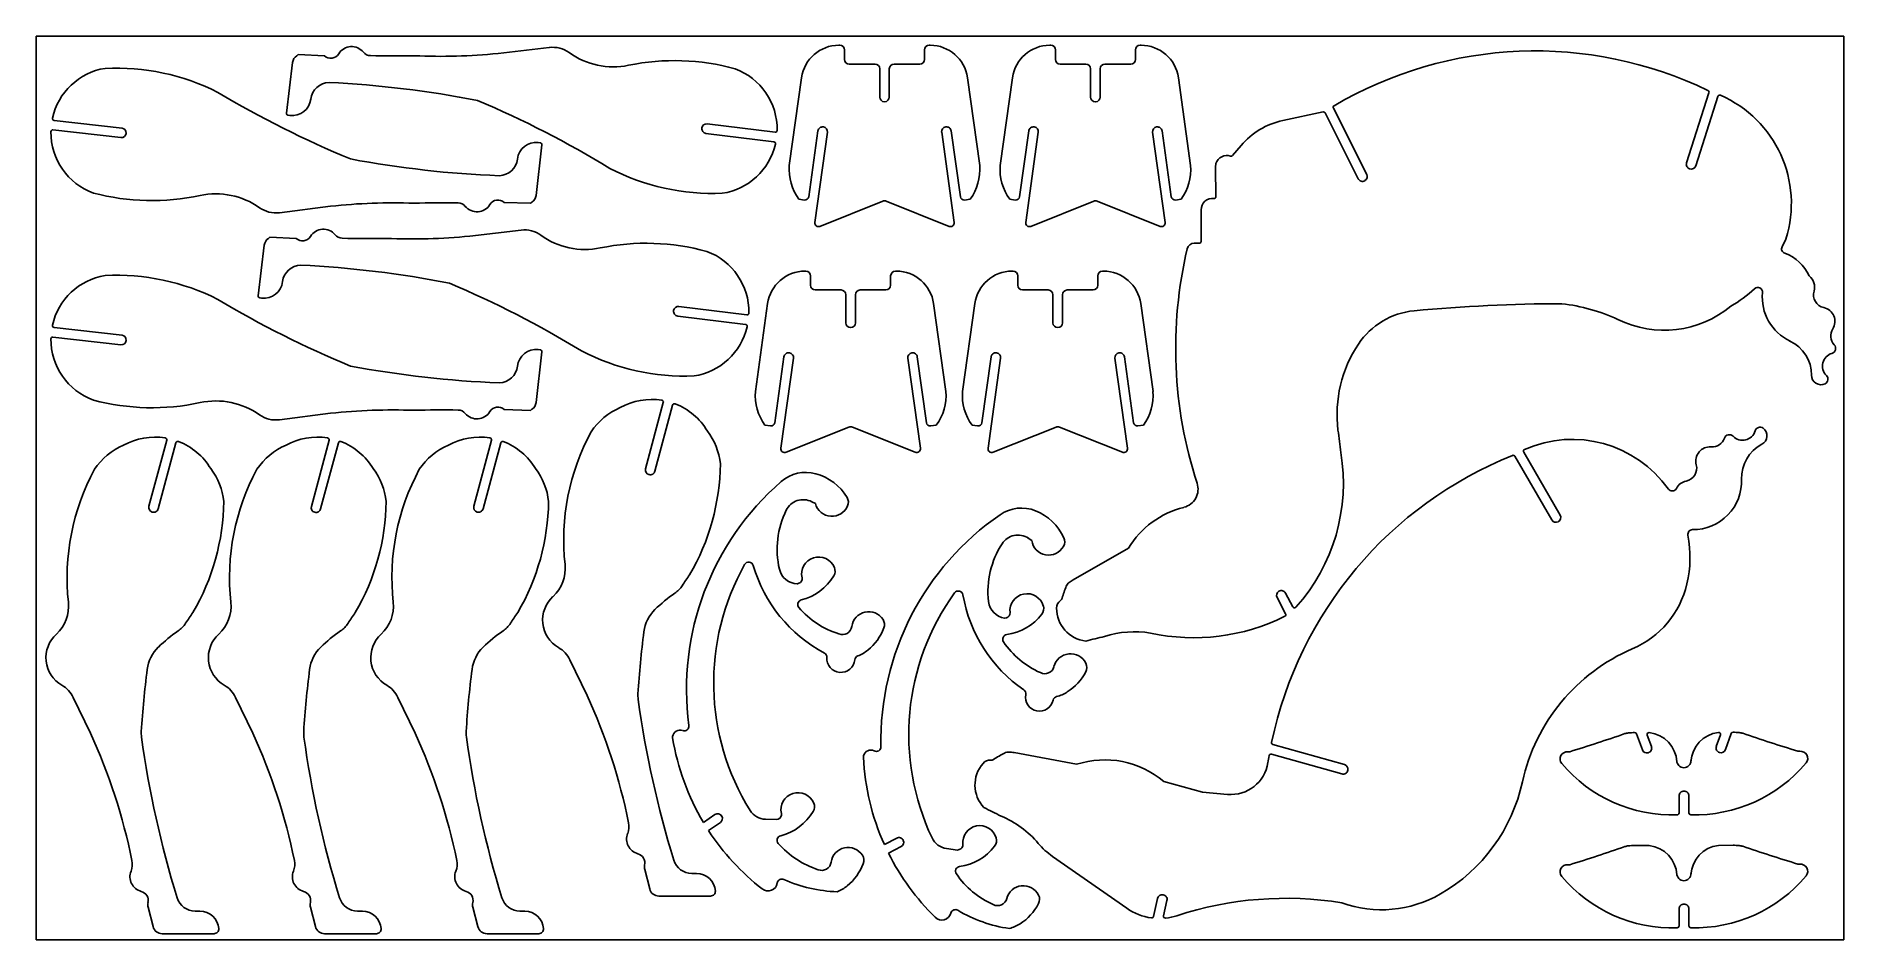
# Model space of a CAD drawing. Header units: metres. Extents: x 1443.6 to 1539.6, y 1391 to 1439.
import ezdxf

# ---------------------------------------------------------------- set-up
doc = ezdxf.new("R2010")
doc.units = ezdxf.units.M

msp = doc.modelspace()

# ---------------------------------------------------------------- linework, layer by layer
at = {"layer": '1', "color": 8, "linetype": 'CONTINUOUS'}
for p, q in [((1529.269, 1395.976), (1528.495, 1395.982)), ((1532.945, 1395.986), (1533.719, 1395.996))]:
    msp.add_line(p, q, dxfattribs=at)
at = {"layer": 'L1', "color": 3, "linetype": 'CONTINUOUS'}
for p, q in [((1443.605, 1438.969), (1539.605, 1438.969)), ((1443.605, 1390.969), (1443.605, 1438.969)), ((1539.605, 1438.969), (1539.605, 1390.969)), ((1539.605, 1390.969), (1443.605, 1390.969))]:
    msp.add_line(p, q, dxfattribs=at)
at = {"layer": 'L11', "color": 7, "linetype": 'CONTINUOUS'}
for p, q in [((1484.989, 1414.14), (1484.796, 1414.238)), ((1496.477, 1412.183), (1496.296, 1412.303)), ((1484.026, 1409.879), (1484.029, 1409.879)), ((1484.029, 1409.879), (1484.115, 1409.908)), ((1495.037, 1408.058), (1495.041, 1408.057)), ((1495.041, 1408.057), (1495.129, 1408.077)), ((1479.656, 1397.621), (1479.044, 1397.206)), ((1479.314, 1396.773), (1479.942, 1397.198)), ((1482.344, 1397.371), (1482.934, 1397.357)), ((1482.934, 1397.357), (1483.019, 1397.386)), ((1489.308, 1396.373), (1488.653, 1396.031)), ((1488.873, 1395.57), (1489.544, 1395.921)), ((1491.95, 1395.822), (1492.535, 1395.741)), ((1492.535, 1395.741), (1492.623, 1395.76))]:
    msp.add_line(p, q, dxfattribs=at)
for centre, radius, start, end in [((1492.728, 1404.293), 14.585, 130.94758, 187.6386), ((1484.48, 1413.799), 2, 74.76373, 130.94758), ((1484.272, 1413.033), 2.794, 30.96632, 74.76373), ((1484.34, 1413.348), 1, 62.90573, 153.71943), ((1485.865, 1414.37), 0.905, 194.70807, 337.32882), ((1486.239, 1414.213), 0.5, 337.32882, 30.96632), ((1487.668, 1411.705), 4.711, 153.71943, 192.86836), ((1503.052, 1401.523), 14.585, 124.44758, 181.1386), ((1495.933, 1411.902), 2, 68.26373, 124.44758), ((1495.639, 1411.164), 2.794, 24.46632, 68.26373), ((1495.743, 1411.47), 1, 56.40573, 147.21943), ((1497.373, 1412.312), 0.905, 188.20807, 330.82882), ((1497.727, 1412.114), 0.5, 330.82882, 24.46632), ((1485.161, 1410.401), 0.905, 22.81853, 192.84941), ((1498.863, 1409.46), 4.711, 147.21943, 186.36836), ((1492.42, 1404.618), 12.835, 150.66681, 211.85914), ((1481.448, 1410.784), 0.25, 17.41308, 150.66681), ((1489.122, 1413.034), 7.747, 196.31064, 241.84462), ((1484.05, 1410.878), 1, 192.86836, 268.61211), ((1483.564, 1411.734), 2.794, 283.97821, 329.18103), ((1485.534, 1410.558), 0.5, 329.18103, 22.81853), ((1484.034, 1410.144), 0.25, 288.78096, 12.84941), ((1502.782, 1401.881), 12.835, 144.16681, 205.35914), ((1492.579, 1409.249), 0.25, 10.91309, 144.16681), ((1500.458, 1410.616), 7.747, 189.81064, 235.34462), ((1496.224, 1408.449), 0.905, 16.31853, 186.34941), ((1484.3, 1408.78), 0.25, 103.97821, 220.96896), ((1487.668, 1411.705), 4.711, 220.96896, 252.33488), ((1487.818, 1407.493), 0.905, 32.81853, 172.38769), ((1495.175, 1409.048), 1, 186.36836, 262.11211), ((1495.076, 1408.321), 0.25, 282.28096, 6.34941), ((1496.613, 1408.563), 0.5, 322.68103, 16.31853), ((1486.425, 1407.68), 0.5, 248.08141, 352.38768), ((1486.015, 1408.528), 2.794, 309.10208, 339.18103), ((1488.159, 1407.713), 0.5, 339.18103, 32.81853), ((1494.789, 1409.953), 2.794, 277.47821, 322.68103), ((1495.185, 1406.935), 0.25, 97.47821, 214.46896), ((1498.863, 1409.46), 4.711, 214.46896, 245.83488), ((1485.349, 1405.983), 0.25, 356.33836, 61.84462), ((1486.341, 1405.92), 0.745, 176.33836, 353.94367), ((1487.33, 1405.815), 0.25, 111.2286, 173.94367), ((1486.516, 1407.912), 2, 291.2286, 309.10208), ((1497.172, 1405.601), 0.5, 241.58141, 345.88768), ((1498.535, 1405.259), 0.905, 26.31853, 165.88769), ((1498.899, 1405.438), 0.5, 332.68103, 26.31853), ((1496.861, 1406.491), 2.794, 302.60208, 332.68103), ((1495.911, 1404.038), 0.25, 349.83836, 55.34462), ((1496.89, 1403.863), 0.745, 169.83836, 347.44367), ((1497.86, 1403.646), 0.25, 104.7286, 167.44367), ((1497.288, 1405.822), 2, 284.7286, 302.60208), ((1477.654, 1401.732), 0.25, 171.8593, 189.29177), ((1477.802, 1401.711), 0.399, 69.94078, 171.8593), ((1490.028, 1403.757), 12.789, 189.29177, 210.81019), ((1478.025, 1402.321), 0.25, 249.94078, 7.63859), ((1487.784, 1400.685), 0.25, 165.3593, 182.79177), ((1500.308, 1401.296), 12.789, 182.79177, 204.31019), ((1487.929, 1400.648), 0.399, 63.44078, 165.3593), ((1488.219, 1401.228), 0.25, 243.44078, 1.1386), ((1484.065, 1397.88), 0.905, 22.81853, 192.84941), ((1482.368, 1398.371), 1, 211.85914, 268.61211), ((1482.469, 1399.212), 2.794, 283.97821, 329.18103), ((1484.439, 1398.037), 0.5, 329.18103, 22.81853), ((1479.796, 1397.413), 0.25, 31.79676, 124.09328), ((1479.801, 1397.405), 0.25, 304.09328, 31.84439), ((1490.028, 1403.757), 11.789, 211.79676, 211.84439), ((1482.939, 1397.623), 0.25, 288.78096, 12.84941), ((1493.718, 1396.132), 0.905, 16.31853, 186.34941), ((1490.028, 1403.757), 12.789, 213.09679, 232.05055), ((1483.204, 1396.258), 0.25, 103.97821, 220.96896), ((1486.573, 1399.184), 4.711, 220.96896, 252.33488), ((1486.723, 1394.972), 0.905, 32.81853, 172.38769), ((1489.424, 1396.152), 0.25, 25.29676, 117.59328), ((1489.428, 1396.143), 0.25, 297.59328, 25.34439), ((1500.308, 1401.296), 11.789, 205.29676, 205.34439), ((1492.087, 1396.812), 1, 205.35914, 262.11211), ((1492.57, 1396.004), 0.25, 282.28096, 6.34941), ((1492.283, 1397.636), 2.794, 277.47821, 322.68103), ((1494.107, 1396.246), 0.5, 322.68103, 16.31853), ((1485.33, 1395.158), 0.5, 248.08141, 352.38768), ((1484.919, 1396.007), 2.794, 309.10208, 339.18103), ((1487.064, 1395.192), 0.5, 339.18103, 32.81853), ((1500.308, 1401.296), 12.789, 206.59679, 225.55055), ((1482.471, 1394.066), 0.5, 232.05055, 351.13483), ((1483.212, 1393.951), 0.25, 65.5263, 171.13483), ((1486.332, 1400.805), 7.28, 245.5263, 268.52404), ((1492.679, 1394.618), 0.25, 97.47821, 214.46896), ((1496.357, 1397.143), 4.711, 214.46896, 245.83488), ((1485.42, 1395.391), 2, 291.2286, 309.10208), ((1494.666, 1393.285), 0.5, 241.58141, 345.88768), ((1496.029, 1392.942), 0.905, 26.31853, 165.88769), ((1496.393, 1393.122), 0.5, 332.68103, 26.31853), ((1491.703, 1392.523), 0.5, 225.55055, 344.63483), ((1492.426, 1392.325), 0.25, 59.0263, 164.63483), ((1496.301, 1398.781), 7.28, 239.0263, 262.02404), ((1494.355, 1394.174), 2.794, 302.60208, 332.68103), ((1494.783, 1393.506), 2, 284.7286, 302.60208)]:
    msp.add_arc(centre, radius, start, end, dxfattribs=at)
at = {"layer": 'L12', "color": 8, "linetype": 'CONTINUOUS'}
for p, q in [((1528.594, 1401.917), (1528.905, 1401.061)), ((1529.385, 1401.235), (1529.164, 1401.843)), ((1533.051, 1401.853), (1532.833, 1401.244)), ((1533.314, 1401.073), (1533.621, 1401.93)), ((1529.213, 1400.908), (1529.223, 1400.911)), ((1532.997, 1400.921), (1533.007, 1400.918)), ((1531.116, 1398.862), (1531.106, 1398.862)), ((1531.115, 1398.862), (1531.125, 1398.862)), ((1530.856, 1398.612), (1530.856, 1397.708)), ((1531.381, 1397.71), (1531.376, 1398.613)), ((1530.856, 1392.612), (1530.856, 1391.708)), ((1531.116, 1392.862), (1531.106, 1392.862)), ((1531.115, 1392.862), (1531.125, 1392.862)), ((1531.381, 1391.71), (1531.376, 1392.613))]:
    msp.add_line(p, q, dxfattribs=at)
for centre, radius, start, end in [((1499.885, 1482.53), 85.362, 287.14621, 289.21267), ((1528.223, 1401.214), 0.75, 94.68997, 109.21267), ((1528.9, 1392.955), 9.037, 92.56907, 94.68997), ((1528.5, 1401.883), 0.1, 20, 92.56907), ((1529.258, 1401.877), 0.1, 83.34531, 200), ((1529.076, 1400.319), 1.669, 3.66867, 83.34531), ((1533.147, 1400.329), 1.669, 96.96027, 176.63691), ((1532.957, 1401.887), 0.1, 340.30558, 96.96027), ((1533.715, 1401.896), 0.1, 87.73651, 160.30557), ((1533.362, 1392.967), 9.037, 85.61561, 87.73651), ((1533.995, 1401.229), 0.75, 71.09291, 85.61561), ((1561.899, 1482.695), 85.362, 251.09291, 253.15937), ((1524.909, 1400.579), 0.375, 83.67092, 220.20858), ((1524.978, 1401.2), 0.25, 263.67092, 287.14621), ((1529.14, 1401.147), 0.25, 200, 286.97297), ((1529.15, 1401.15), 0.25, 286.97297, 20), ((1533.069, 1401.16), 0.25, 160.30558, 253.33261), ((1533.078, 1401.157), 0.25, 253.33261, 340.30558), ((1537.241, 1401.233), 0.25, 253.15937, 276.63466), ((1537.313, 1400.612), 0.375, 320.09699, 96.63466), ((1530.511, 1405.315), 7.711, 220.20858, 271.84482), ((1531.111, 1400.487), 0.375, 180, 270.15279), ((1531.111, 1400.487), 0.375, 270.15279, 0.30558), ((1531.685, 1405.318), 7.711, 268.46075, 320.09699), ((1531.106, 1398.612), 0.25, 87.86035, 180), ((1531.126, 1398.612), 0.25, 0.30558, 92.44522), ((1530.756, 1397.708), 0.1, 271.84482, 360), ((1531.481, 1397.71), 0.1, 180.30558, 268.46075), ((1499.885, 1476.53), 85.362, 287.14621, 289.21267), ((1528.223, 1395.214), 0.75, 94.68997, 109.21267), ((1528.9, 1386.955), 9.037, 92.56907, 94.68997), ((1529.076, 1394.319), 1.669, 3.66867, 83.34531), ((1533.147, 1394.329), 1.669, 96.96027, 176.63691), ((1533.715, 1395.896), 0.1, 87.73651, 87.73662), ((1533.362, 1386.967), 9.037, 85.61561, 87.73651), ((1533.995, 1395.229), 0.75, 71.09291, 85.61561), ((1561.899, 1476.695), 85.362, 251.09291, 253.15937), ((1524.909, 1394.579), 0.375, 83.67092, 220.20858), ((1524.978, 1395.2), 0.25, 263.67092, 287.14621), ((1537.241, 1395.233), 0.25, 253.15937, 276.63466), ((1537.313, 1394.612), 0.375, 320.09699, 96.63466), ((1530.511, 1399.315), 7.711, 220.20858, 271.84482), ((1531.111, 1394.487), 0.375, 180, 270.15279), ((1531.111, 1394.487), 0.375, 270.15279, 0.30558), ((1531.685, 1399.318), 7.711, 268.46075, 320.09699), ((1531.106, 1392.612), 0.25, 87.86035, 180), ((1531.126, 1392.612), 0.25, 0.30558, 92.44522), ((1530.756, 1391.708), 0.1, 271.84482, 360), ((1531.481, 1391.71), 0.1, 180.30558, 268.46075)]:
    msp.add_arc(centre, radius, start, end, dxfattribs=at)
at = {"layer": 'L13', "color": 9, "linetype": 'CONTINUOUS'}
for p, q in [((1486.233, 1438.487), (1486.284, 1438.487)), ((1486.534, 1438.237), (1486.534, 1437.737)), ((1490.784, 1437.737), (1490.784, 1438.237)), ((1491.034, 1438.487), (1491.085, 1438.487)), ((1497.433, 1438.487), (1497.484, 1438.487)), ((1497.734, 1438.237), (1497.734, 1437.737)), ((1501.984, 1437.737), (1501.984, 1438.237)), ((1502.234, 1438.487), (1502.285, 1438.487)), ((1486.784, 1437.487), (1488.154, 1437.487)), ((1488.404, 1437.237), (1488.404, 1435.737)), ((1488.914, 1435.737), (1488.914, 1437.237)), ((1489.164, 1437.487), (1490.534, 1437.487)), ((1497.984, 1437.487), (1499.354, 1437.487)), ((1499.604, 1437.237), (1499.604, 1435.737)), ((1500.114, 1435.737), (1500.114, 1437.237)), ((1500.364, 1437.487), (1501.734, 1437.487)), ((1483.601, 1432.1), (1484.252, 1436.764)), ((1493.066, 1436.764), (1493.717, 1432.1)), ((1494.801, 1432.1), (1495.452, 1436.764)), ((1504.266, 1436.764), (1504.917, 1432.1)), ((1488.654, 1435.487), (1488.664, 1435.487)), ((1499.854, 1435.487), (1499.864, 1435.487)), ((1485.119, 1433.935), (1484.631, 1430.435)), ((1484.957, 1429.079), (1485.625, 1433.865)), ((1485.412, 1434.147), (1485.402, 1434.148)), ((1491.694, 1433.865), (1492.361, 1429.079)), ((1491.917, 1434.148), (1491.907, 1434.147)), ((1492.687, 1430.435), (1492.199, 1433.935)), ((1496.319, 1433.935), (1495.831, 1430.435)), ((1496.157, 1429.079), (1496.825, 1433.865)), ((1496.612, 1434.147), (1496.602, 1434.148)), ((1502.894, 1433.865), (1503.561, 1429.079)), ((1503.117, 1434.148), (1503.107, 1434.147)), ((1503.887, 1430.435), (1503.399, 1433.935)), ((1484.405, 1430.265), (1484.108, 1430.306)), ((1488.566, 1430.2), (1485.229, 1428.865)), ((1492.089, 1428.865), (1488.752, 1430.2)), ((1493.21, 1430.306), (1492.913, 1430.265)), ((1495.605, 1430.265), (1495.308, 1430.306)), ((1499.766, 1430.2), (1496.429, 1428.865)), ((1503.289, 1428.865), (1499.952, 1430.2)), ((1504.41, 1430.306), (1504.113, 1430.265)), ((1484.433, 1426.487), (1484.484, 1426.487)), ((1484.734, 1426.237), (1484.734, 1425.737)), ((1488.984, 1425.737), (1488.984, 1426.237)), ((1489.234, 1426.487), (1489.285, 1426.487)), ((1495.433, 1426.487), (1495.484, 1426.487)), ((1495.734, 1426.237), (1495.734, 1425.737)), ((1499.984, 1425.737), (1499.984, 1426.237)), ((1500.234, 1426.487), (1500.285, 1426.487)), ((1481.801, 1420.1), (1482.452, 1424.764)), ((1484.984, 1425.487), (1486.354, 1425.487)), ((1486.604, 1425.237), (1486.604, 1423.737)), ((1487.114, 1423.737), (1487.114, 1425.237)), ((1487.364, 1425.487), (1488.734, 1425.487)), ((1491.266, 1424.764), (1491.917, 1420.1)), ((1492.801, 1420.1), (1493.452, 1424.764)), ((1495.984, 1425.487), (1497.354, 1425.487)), ((1497.604, 1425.237), (1497.604, 1423.737)), ((1498.114, 1423.737), (1498.114, 1425.237)), ((1498.364, 1425.487), (1499.734, 1425.487)), ((1502.266, 1424.764), (1502.917, 1420.1)), ((1486.854, 1423.487), (1486.864, 1423.487)), ((1497.854, 1423.487), (1497.864, 1423.487)), ((1483.319, 1421.935), (1482.831, 1418.435)), ((1483.157, 1417.079), (1483.825, 1421.865)), ((1483.612, 1422.147), (1483.602, 1422.148)), ((1489.894, 1421.865), (1490.561, 1417.079)), ((1490.117, 1422.148), (1490.107, 1422.147)), ((1490.887, 1418.435), (1490.399, 1421.935)), ((1494.319, 1421.935), (1493.831, 1418.435)), ((1494.157, 1417.079), (1494.825, 1421.865)), ((1494.612, 1422.147), (1494.602, 1422.148)), ((1500.894, 1421.865), (1501.561, 1417.079)), ((1501.117, 1422.148), (1501.107, 1422.147)), ((1501.887, 1418.435), (1501.399, 1421.935)), ((1482.605, 1418.265), (1482.308, 1418.306)), ((1486.766, 1418.2), (1483.429, 1416.865)), ((1490.289, 1416.865), (1486.952, 1418.2)), ((1491.41, 1418.306), (1491.113, 1418.265)), ((1493.605, 1418.265), (1493.308, 1418.306)), ((1497.766, 1418.2), (1494.429, 1416.865)), ((1501.289, 1416.865), (1497.952, 1418.2)), ((1502.41, 1418.306), (1502.113, 1418.265))]:
    msp.add_line(p, q, dxfattribs=at)
for centre, radius, start, end in [((1486.233, 1436.487), 2, 90, 172.05653), ((1486.284, 1438.237), 0.25, 0, 90), ((1491.034, 1438.237), 0.25, 90, 180), ((1491.085, 1436.487), 2, 7.94347, 90), ((1497.433, 1436.487), 2, 90, 172.05653), ((1497.484, 1438.237), 0.25, 0, 90), ((1502.234, 1438.237), 0.25, 90, 180), ((1502.285, 1436.487), 2, 7.94347, 90), ((1486.784, 1437.737), 0.25, 180, 270), ((1488.154, 1437.237), 0.25, 0, 90), ((1489.164, 1437.237), 0.25, 90, 180), ((1490.534, 1437.737), 0.25, 270, 360), ((1497.984, 1437.737), 0.25, 180, 270), ((1499.354, 1437.237), 0.25, 0, 90), ((1500.364, 1437.237), 0.25, 90, 180), ((1501.734, 1437.737), 0.25, 270, 360), ((1488.654, 1435.737), 0.25, 180, 270), ((1488.664, 1435.737), 0.25, 270, 360), ((1499.854, 1435.737), 0.25, 180, 270), ((1499.864, 1435.737), 0.25, 270, 360), ((1485.367, 1433.901), 0.25, 82.05653, 172.05653), ((1485.377, 1433.899), 0.25, 352.05653, 82.05653), ((1491.941, 1433.899), 0.25, 97.94347, 187.94347), ((1491.951, 1433.901), 0.25, 7.94347, 97.94347), ((1496.567, 1433.901), 0.25, 82.05653, 172.05653), ((1496.577, 1433.899), 0.25, 352.05653, 82.05653), ((1503.141, 1433.899), 0.25, 97.94347, 187.94347), ((1503.151, 1433.901), 0.25, 7.94347, 97.94347), ((1486.317, 1431.899), 2.723, 175.7716, 215.79688), ((1491.001, 1431.899), 2.723, 324.20312, 4.2284), ((1497.517, 1431.899), 2.723, 175.7716, 215.79688), ((1502.201, 1431.899), 2.723, 324.20312, 4.2284), ((1484.433, 1430.463), 0.2, 262.05653, 352.05653), ((1492.885, 1430.463), 0.2, 187.94347, 277.94347), ((1495.633, 1430.463), 0.2, 262.05653, 352.05653), ((1504.085, 1430.463), 0.2, 187.94347, 277.94347), ((1488.659, 1429.968), 0.25, 68.19859, 111.80141), ((1499.859, 1429.968), 0.25, 68.19859, 111.80141), ((1485.155, 1429.051), 0.2, 172.05653, 291.80141), ((1492.163, 1429.051), 0.2, 248.19859, 7.94347), ((1496.355, 1429.051), 0.2, 172.05653, 291.80141), ((1503.363, 1429.051), 0.2, 248.19859, 7.94347), ((1484.433, 1424.487), 2, 90, 172.05653), ((1484.484, 1426.237), 0.25, 0, 90), ((1484.984, 1425.737), 0.25, 180, 270), ((1488.734, 1425.737), 0.25, 270, 360), ((1489.234, 1426.237), 0.25, 90, 180), ((1489.285, 1424.487), 2, 7.94347, 90), ((1495.433, 1424.487), 2, 90, 172.05653), ((1495.484, 1426.237), 0.25, 0, 90), ((1495.984, 1425.737), 0.25, 180, 270), ((1499.734, 1425.737), 0.25, 270, 360), ((1500.234, 1426.237), 0.25, 90, 180), ((1500.285, 1424.487), 2, 7.94347, 90), ((1486.354, 1425.237), 0.25, 0, 90), ((1487.364, 1425.237), 0.25, 90, 180), ((1497.354, 1425.237), 0.25, 0, 90), ((1498.364, 1425.237), 0.25, 90, 180), ((1486.854, 1423.737), 0.25, 180, 270), ((1486.864, 1423.737), 0.25, 270, 360), ((1497.854, 1423.737), 0.25, 180, 270), ((1497.864, 1423.737), 0.25, 270, 360), ((1483.567, 1421.901), 0.25, 82.05653, 172.05653), ((1483.577, 1421.899), 0.25, 352.05653, 82.05653), ((1490.141, 1421.899), 0.25, 97.94347, 187.94347), ((1490.151, 1421.901), 0.25, 7.94347, 97.94347), ((1494.567, 1421.901), 0.25, 82.05653, 172.05653), ((1494.577, 1421.899), 0.25, 352.05653, 82.05653), ((1501.141, 1421.899), 0.25, 97.94347, 187.94347), ((1501.151, 1421.901), 0.25, 7.94347, 97.94347), ((1484.517, 1419.899), 2.723, 175.7716, 215.79688), ((1489.201, 1419.899), 2.723, 324.20312, 4.2284), ((1495.517, 1419.899), 2.723, 175.7716, 215.79688), ((1500.201, 1419.899), 2.723, 324.20312, 4.2284), ((1482.633, 1418.463), 0.2, 262.05653, 352.05653), ((1486.859, 1417.968), 0.25, 68.19859, 111.80141), ((1491.085, 1418.463), 0.2, 187.94347, 277.94347), ((1493.633, 1418.463), 0.2, 262.05653, 352.05653), ((1497.859, 1417.968), 0.25, 68.19859, 111.80141), ((1502.085, 1418.463), 0.2, 187.94347, 277.94347), ((1483.355, 1417.051), 0.2, 172.05653, 291.80141), ((1490.363, 1417.051), 0.2, 248.19859, 7.94347), ((1494.355, 1417.051), 0.2, 172.05653, 291.80141), ((1501.363, 1417.051), 0.2, 248.19859, 7.94347)]:
    msp.add_arc(centre, radius, start, end, dxfattribs=at)
at = {"layer": 'L14', "color": 10, "linetype": 'CONTINUOUS'}
for p, q in [((1522.141, 1416.656), (1524.095, 1413.272)), ((1524.536, 1413.527), (1522.604, 1416.875)), ((1524.436, 1413.18), (1524.445, 1413.185)), ((1495.535, 1400.915), (1498.856, 1400.292)), ((1509.208, 1400.833), (1512.947, 1399.785)), ((1513.084, 1400.276), (1509.289, 1401.34)), ((1513.26, 1399.979), (1513.262, 1399.989)), ((1503.487, 1399.384), (1505.54, 1398.806)), ((1505.54, 1398.806), (1506.879, 1398.695)), ((1501.527, 1392.646), (1497.582, 1395.404)), ((1503.162, 1393.174), (1502.944, 1392.211)), ((1503.457, 1393.364), (1503.447, 1393.366)), ((1503.475, 1392.246), (1503.659, 1393.062))]:
    msp.add_line(p, q, dxfattribs=at)
for centre, radius, start, end in [((1534.224, 1418.201), 0.697, 223.9396, 343.36685), ((1535.155, 1417.922), 0.275, 53.95722, 163.36685), ((1535.023, 1417.74), 0.5, 297.40067, 53.95722), ((1522.69, 1416.925), 0.1, 113.93302, 210), ((1525.185, 1411.303), 6.25, 35.30574, 113.93302), ((1532.491, 1416.404), 0.75, 85.46723, 195.25201), ((1532.606, 1417.847), 0.697, 265.46723, 340.70931), ((1533.523, 1417.526), 0.275, 43.9396, 160.70931), ((1536.174, 1415.521), 2, 117.40067, 182.28811), ((1529.829, 1397.143), 21.058, 111.77572, 168.17852), ((1522.054, 1416.606), 0.1, 30, 111.77572), ((1531.095, 1416.023), 0.697, 281.36077, 15.25201), ((1531.38, 1414.604), 0.75, 101.36077, 152.90561), ((1531.597, 1415.338), 2.58, 269.49384, 2.28811), ((1530.49, 1415.06), 0.25, 215.30574, 332.90561), ((1524.311, 1413.397), 0.25, 210, 300), ((1524.32, 1413.402), 0.25, 300, 30), ((1525.185, 1411.303), 6.25, 346.77812, 10.68457), ((1531.572, 1412.508), 0.25, 89.49384, 190.68457), ((1526.402, 1411.017), 5, 293.18342, 346.77812), ((1532.307, 1397.229), 10, 113.18342, 167.68527), ((1497.472, 1396.027), 5.441, 116.62802, 123.69147), ((1495.258, 1400.444), 0.5, 87.92617, 116.62802), ((1495.212, 1399.195), 1.75, 79.38976, 87.92617), ((1529.829, 1397.143), 21.058, 170.12648, 171.15688), ((1509.181, 1400.737), 0.1, 74.33875, 170.12648), ((1509.316, 1401.437), 0.1, 168.17852, 254.33875), ((1495.212, 1399.195), 1.75, 139.07389, 223.23648), ((1494.268, 1400.013), 0.5, 86.38469, 139.07389), ((1494.315, 1400.762), 0.25, 266.38468, 303.69147), ((1500.355, 1395.672), 4.858, 49.8417, 107.96828), ((1507.045, 1400.688), 2, 265.2359, 351.15688), ((1513.015, 1400.026), 0.25, 254.33875, 349.12925), ((1513.016, 1400.036), 0.25, 349.12925, 74.33875), ((1513.622, 1401.308), 9.125, 300, 347.68527), ((1433.626, 1276.601), 135.551, 63.15105, 63.58089), ((1492.808, 1392.678), 5.272, 40.35884, 67.25404), ((1499.873, 1398.682), 4, 220.35884, 235.05217), ((1503.405, 1393.119), 0.25, 80.38647, 167.29572), ((1503.415, 1393.117), 0.25, 347.29572, 80.38647), ((1509.968, 1374.566), 18.611, 80.81354, 108.12153), ((1515.06, 1398.818), 6.25, 250.16353, 300), ((1503.246, 1395.105), 3, 235.05217, 262.09671), ((1502.847, 1392.233), 0.1, 262.09671, 347.29571), ((1503.573, 1392.224), 0.1, 167.2957, 276.47486), ((1503.246, 1395.105), 3, 276.47486, 288.12153)]:
    msp.add_arc(centre, radius, start, end, dxfattribs=at)
at = {"layer": 'L15', "color": 6, "linetype": 'CONTINUOUS'}
for p, q in [((1532.441, 1435.964), (1531.251, 1432.236)), ((1531.737, 1432.08), (1532.913, 1435.767)), ((1509.806, 1434.485), (1511.945, 1434.945)), ((1512.055, 1434.892), (1513.811, 1431.392)), ((1514.267, 1431.622), (1512.499, 1435.145)), ((1507.139, 1432.623), (1507.598, 1433.164)), ((1506.232, 1432.017), (1506.261, 1432.21)), ((1506.259, 1430.443), (1506.232, 1432.017)), ((1531.413, 1431.921), (1531.422, 1431.918)), ((1514.165, 1431.291), (1514.173, 1431.296)), ((1505.469, 1428.07), (1505.471, 1429.748)), ((1505.1, 1427.97), (1505.356, 1427.971)), ((1536.521, 1428.192), (1536.321, 1427.781)), ((1498.678, 1410.098), (1501.61, 1411.779)), ((1509.605, 1409.489), (1509.597, 1409.484)), ((1510.342, 1408.654), (1509.955, 1409.391)), ((1509.503, 1409.153), (1509.958, 1408.289))]:
    msp.add_line(p, q, dxfattribs=at)
for centre, radius, start, end in [((1523.219, 1417.127), 21.058, 64.18478, 120.47711), ((1512.589, 1435.19), 0.1, 120.47711, 206.63735), ((1532.345, 1435.994), 0.1, 342.29859, 64.18478), ((1533.008, 1435.737), 0.1, 66.60623, 162.29859), ((1530.567, 1430.092), 6.25, 342.29859, 66.60623), ((1510.647, 1430.575), 4, 102.13667, 139.65777), ((1511.966, 1434.848), 0.1, 26.63735, 102.13665), ((1506.832, 1432.027), 0.6, 70.7763, 162.26913), ((1507.063, 1432.688), 0.1, 250.7763, 319.65779), ((1514.035, 1431.504), 0.25, 206.63735, 301.42784), ((1514.043, 1431.51), 0.25, 301.42784, 26.63735), ((1531.489, 1432.16), 0.25, 162.29859, 252.29871), ((1531.498, 1432.156), 0.25, 252.29871, 342.29859), ((1506.159, 1430.441), 0.1, 262.78452, 0.96416), ((1506.071, 1429.747), 0.6, 82.78452, 179.94026), ((1527.188, 1422.384), 23.068, 166.72638, 198.0878), ((1505.101, 1427.595), 0.375, 90.166, 166.72638), ((1505.369, 1428.07), 0.1, 262.59843, 359.94028), ((1536.546, 1427.672), 0.25, 154.1354, 250.62545), ((1535.723, 1425.33), 2.232, 23.79471, 70.62545), ((1535.036, 1425.372), 0.25, 354.58771, 133.43635), ((1537.304, 1425.639), 0.75, 343.65937, 52.10155), ((1524.754, 1340.026), 84.732, 90.08389, 95.39901), ((1523.458, 1414.826), 10, 65.48202, 83.27278), ((1530.567, 1430.092), 6.25, 299.07671, 313.43635), ((1537.853, 1425.105), 2.58, 174.58771, 244.5867), ((1538.693, 1425.232), 0.697, 163.65937, 257.5506), ((1517.158, 1420.399), 4, 95.39901, 146.33256), ((1530.062, 1428.902), 5.55, 243.75883, 309.66114), ((1538.381, 1423.818), 0.75, 327.76582, 77.5506), ((1535.887, 1420.969), 2, 359.69927, 64.5867), ((1539.606, 1423.046), 0.697, 147.76582, 223.00791), ((1519.473, 1418.857), 6.782, 146.33256, 186.92329), ((1539.166, 1421.449), 0.697, 106.23819, 225.66544), ((1538.895, 1422.383), 0.275, 286.23819, 43.00791), ((1538.387, 1420.956), 0.5, 179.69927, 296.25581), ((1538.487, 1420.754), 0.275, 296.25581, 45.66544), ((1467.037, 1411.829), 46.124, 6.25178, 7.73839), ((1503.205, 1415.204), 9.82, 318.01134, 9.66119), ((1504.309, 1414.912), 1, 284.21035, 18.0878), ((1505.747, 1409.233), 4.858, 104.21035, 148.40219), ((1503.323, 1407.634), 5.441, 157.06194, 164.12539), ((1498.772, 1409.56), 0.5, 128.36009, 157.06194), ((1499.548, 1408.58), 1.75, 119.82368, 128.36009), ((1509.725, 1409.269), 0.25, 120.82038, 207.72963), ((1509.733, 1409.274), 0.25, 27.72963, 120.82038), ((1498.298, 1408.59), 0.5, 126.8186, 179.50781), ((1499.548, 1408.58), 1.75, 179.50781, 263.67039), ((1497.849, 1409.191), 0.25, 306.8186, 344.12539), ((1510.43, 1408.701), 0.1, 207.72964, 318.01134), ((1505.087, 1417.847), 10.829, 257.74596, 296.47088), ((1509.869, 1408.242), 0.1, 296.47088, 27.72961), ((1532.182, 1275.324), 135.551, 103.58496, 104.0148), ((1501.945, 1402.06), 5.272, 80.79275, 107.68796)]:
    msp.add_arc(centre, radius, start, end, dxfattribs=at)
at = {"layer": 'L7', "color": 2, "linetype": 'CONTINUOUS'}
for p, q in [((1448.165, 1434.085), (1444.557, 1434.496)), ((1444.499, 1433.989), (1448.107, 1433.578)), ((1448.384, 1433.798), (1448.385, 1433.808)), ((1470.27, 1433.323), (1470.37, 1433.311)), ((1470.458, 1433.201), (1470.151, 1430.507)), ((1459.243, 1429.936), (1456.522, 1429.593)), ((1469.861, 1430.09), (1468.462, 1430.141)), ((1444.499, 1422.989), (1448.107, 1422.578)), ((1448.165, 1423.085), (1444.557, 1423.496)), ((1448.384, 1422.798), (1448.385, 1422.808)), ((1470.458, 1422.201), (1470.151, 1419.507)), ((1470.27, 1422.323), (1470.37, 1422.311)), ((1459.243, 1418.936), (1456.522, 1418.593)), ((1469.861, 1419.09), (1468.462, 1419.141))]:
    msp.add_line(p, q, dxfattribs=at)
for centre, radius, start, end in [((1447.825, 1433.867), 3.438, 99.3269, 167.39407), ((1447.853, 1425.281), 11.992, 63.19836, 92.79484), ((1480.348, 1481.122), 52.642, 239.03075, 247.62226), ((1444.568, 1434.595), 0.1, 167.39407, 263.5), ((1444.488, 1433.89), 0.1, 83.5, 179.60593), ((1447.825, 1433.867), 3.438, 179.60593, 249.95027), ((1448.135, 1433.827), 0.25, 263.5, 353.5), ((1448.136, 1433.837), 0.25, 353.5, 83.5), ((1470.157, 1432.329), 1, 83.5, 173.5), ((1470.358, 1433.212), 0.1, 353.5, 83.5), ((1470.285, 1485.573), 54.057, 259.36276, 267.79305), ((1468.17, 1432.555), 1, 271.93029, 353.5), ((1449.757, 1442.365), 12.133, 255.14686, 282.15643), ((1453.154, 1426.594), 4, 54.66834, 102.15642), ((1469.654, 1430.564), 0.5, 303.75819, 353.5), ((1456.335, 1431.081), 1.5, 234.66834, 277.17915), ((1462.582, 1399.161), 30.955, 87.97413, 96.19387), ((1465.127, 1378.019), 52.098, 89.01819, 91.59529), ((1466.011, 1429.609), 0.5, 39.85403, 89.01819), ((1467.014, 1430.447), 0.807, 219.85403, 328.64699), ((1468.13, 1429.767), 0.5, 48.43548, 148.64699), ((1470.21, 1429.732), 0.5, 123.75818, 134.28684), ((1447.825, 1422.867), 3.438, 99.3269, 167.39407), ((1447.853, 1414.281), 11.992, 63.19836, 92.79484), ((1480.348, 1470.122), 52.642, 239.03075, 247.62226), ((1444.488, 1422.89), 0.1, 83.5, 179.60593), ((1447.825, 1422.867), 3.438, 179.60593, 249.95027), ((1444.568, 1423.595), 0.1, 167.39407, 263.5), ((1448.135, 1422.827), 0.25, 263.5, 353.5), ((1448.136, 1422.837), 0.25, 353.5, 83.5), ((1470.157, 1421.329), 1, 83.5, 173.5), ((1470.358, 1422.212), 0.1, 353.5, 83.5), ((1470.285, 1474.573), 54.057, 259.36276, 267.79305), ((1468.17, 1421.555), 1, 271.93029, 353.5), ((1449.757, 1431.365), 12.133, 255.14686, 282.15643), ((1453.154, 1415.594), 4, 54.66834, 102.15642), ((1462.582, 1388.161), 30.955, 87.97413, 96.19387), ((1465.127, 1367.019), 52.098, 89.01819, 91.59529), ((1466.011, 1418.609), 0.5, 39.85403, 89.01819), ((1467.014, 1419.447), 0.807, 219.85403, 328.64699), ((1468.13, 1418.767), 0.5, 48.43548, 148.64699), ((1470.21, 1418.732), 0.5, 123.75818, 134.28684), ((1469.654, 1419.564), 0.5, 303.75819, 353.5), ((1456.335, 1420.081), 1.5, 234.66834, 277.17915)]:
    msp.add_arc(centre, radius, start, end, dxfattribs=at)
at = {"layer": 'L8', "color": 4, "linetype": 'CONTINUOUS'}
for p, q in [((1468.135, 1438.049), (1470.858, 1438.368)), ((1456.892, 1434.882), (1457.222, 1437.573)), ((1457.516, 1437.987), (1458.915, 1437.924)), ((1457.078, 1434.758), (1456.979, 1434.771)), ((1482.843, 1433.867), (1479.239, 1434.309)), ((1478.96, 1434.092), (1478.959, 1434.082)), ((1479.177, 1433.803), (1482.781, 1433.361)), ((1466.635, 1428.349), (1469.358, 1428.668)), ((1455.392, 1425.182), (1455.722, 1427.873)), ((1456.016, 1428.287), (1457.415, 1428.224)), ((1455.578, 1425.058), (1455.479, 1425.071)), ((1477.46, 1424.392), (1477.459, 1424.382)), ((1477.677, 1424.103), (1481.281, 1423.661)), ((1481.343, 1424.167), (1477.739, 1424.609))]:
    msp.add_line(p, q, dxfattribs=at)
for centre, radius, start, end in [((1460.359, 1437.606), 0.807, 39.35403, 148.14699), ((1461.37, 1438.434), 0.5, 219.35403, 268.51819), ((1471.033, 1436.878), 1.5, 54.16834, 96.67915), ((1474.253, 1441.337), 4, 234.16834, 281.65643), ((1457.719, 1437.512), 0.5, 123.25818, 173), ((1457.17, 1438.348), 0.5, 303.25819, 313.78684), ((1459.25, 1438.295), 0.5, 227.93548, 328.14699), ((1462.704, 1490.015), 52.098, 268.51819, 271.09529), ((1465.064, 1468.852), 30.955, 267.47413, 275.69387), ((1477.512, 1425.537), 12.133, 74.64686, 101.65642), ((1479.518, 1434.018), 3.438, 359.10593, 69.45027), ((1459.185, 1435.507), 1, 91.43029, 173), ((1456.607, 1382.51), 54.057, 78.86276, 87.29305), ((1457.2, 1435.751), 1, 263, 353), ((1446.584, 1387.048), 52.642, 58.53075, 67.12226), ((1456.991, 1434.87), 0.1, 173, 263), ((1479.208, 1434.061), 0.25, 83, 173), ((1479.207, 1434.051), 0.25, 173, 263), ((1482.768, 1433.261), 0.1, 346.89407, 83), ((1482.855, 1433.966), 0.1, 263, 359.10593), ((1479.518, 1434.018), 3.438, 278.82691, 346.89407), ((1479.565, 1442.604), 11.992, 242.69836, 272.29483), ((1458.859, 1427.906), 0.807, 39.35403, 148.14699), ((1469.533, 1427.178), 1.5, 54.16834, 96.67915), ((1456.219, 1427.812), 0.5, 123.25818, 173), ((1455.67, 1428.648), 0.5, 303.25819, 313.78684), ((1457.75, 1428.595), 0.5, 227.93548, 328.14699), ((1459.87, 1428.734), 0.5, 219.35403, 268.51819), ((1461.204, 1480.315), 52.098, 268.51819, 271.09529), ((1463.564, 1459.152), 30.955, 267.47413, 275.69387), ((1472.753, 1431.637), 4, 234.16834, 281.65643), ((1476.012, 1415.837), 12.133, 74.64686, 101.65642), ((1478.018, 1424.318), 3.438, 359.10593, 69.45027), ((1457.685, 1425.807), 1, 91.43029, 173), ((1455.107, 1372.81), 54.057, 78.86276, 87.29305), ((1455.7, 1426.051), 1, 263, 353), ((1445.084, 1377.348), 52.642, 58.53075, 67.12226), ((1455.491, 1425.17), 0.1, 173, 263), ((1477.707, 1424.351), 0.25, 173, 263), ((1477.708, 1424.361), 0.25, 83, 173), ((1481.355, 1424.266), 0.1, 263, 359.10593), ((1478.018, 1424.318), 3.438, 278.82691, 346.89407), ((1481.268, 1423.561), 0.1, 346.89407, 83), ((1478.065, 1432.904), 11.992, 242.69836, 272.29483)]:
    msp.add_arc(centre, radius, start, end, dxfattribs=at)
at = {"layer": 'L9', "color": 5, "linetype": 'CONTINUOUS'}
for p, q in [((1476.912, 1419.506), (1475.97, 1415.989)), ((1476.462, 1415.857), (1477.404, 1419.374)), ((1450.537, 1417.506), (1449.597, 1413.998)), ((1450.09, 1413.866), (1451.029, 1417.374)), ((1459.162, 1417.506), (1458.22, 1413.989)), ((1458.712, 1413.857), (1459.654, 1417.374)), ((1467.787, 1417.506), (1466.847, 1413.998)), ((1467.34, 1413.866), (1468.279, 1417.374)), ((1476.146, 1415.683), (1476.156, 1415.68)), ((1449.774, 1413.692), (1449.783, 1413.69)), ((1458.396, 1413.683), (1458.406, 1413.68)), ((1467.024, 1413.692), (1467.033, 1413.69)), ((1472.86, 1403.947), (1471.946, 1405.847)), ((1446.485, 1401.947), (1445.571, 1403.847)), ((1455.11, 1401.947), (1454.196, 1403.847)), ((1463.735, 1401.947), (1462.821, 1403.847)), ((1476.189, 1393.672), (1475.923, 1394.706)), ((1478.424, 1394.497), (1478.678, 1394.497)), ((1479.426, 1393.297), (1476.673, 1393.297)), ((1449.814, 1391.672), (1449.548, 1392.706)), ((1452.049, 1392.497), (1452.303, 1392.497)), ((1458.439, 1391.672), (1458.173, 1392.706)), ((1460.674, 1392.497), (1460.928, 1392.497)), ((1467.064, 1391.672), (1466.798, 1392.706)), ((1469.299, 1392.497), (1469.553, 1392.497)), ((1453.051, 1391.297), (1450.298, 1391.297)), ((1461.676, 1391.297), (1458.923, 1391.297)), ((1470.301, 1391.297), (1467.548, 1391.297))]:
    msp.add_line(p, q, dxfattribs=at)
for centre, radius, start, end in [((1475.943, 1416.061), 3.438, 112.54493, 146.45027), ((1476.299, 1416.234), 3.438, 81.10651, 119.15336), ((1476.815, 1419.532), 0.1, 344.99999, 81.10651), ((1477.501, 1419.348), 0.1, 68.89464, 165.00001), ((1476.299, 1416.234), 3.438, 30.84664, 68.89464), ((1483.755, 1412.199), 12.133, 151.64686, 186.15185), ((1476.522, 1415.906), 3.438, 5.82691, 37.45506), ((1449.568, 1414.061), 3.438, 112.54493, 146.45027), ((1449.924, 1414.234), 3.438, 81.10592, 119.15336), ((1450.44, 1417.532), 0.1, 344.99999, 81.10592), ((1451.126, 1417.348), 0.1, 68.89406, 165.00001), ((1449.924, 1414.234), 3.438, 30.84664, 68.89406), ((1458.193, 1414.061), 3.438, 112.54493, 146.45027), ((1458.549, 1414.234), 3.438, 81.10651, 119.15336), ((1459.065, 1417.532), 0.1, 344.99999, 81.10651), ((1459.751, 1417.348), 0.1, 68.89464, 165.00001), ((1458.549, 1414.234), 3.438, 30.84664, 68.89464), ((1466.818, 1414.061), 3.438, 112.54493, 146.45027), ((1467.174, 1414.234), 3.438, 81.10592, 119.15336), ((1467.69, 1417.532), 0.1, 344.99999, 81.10592), ((1468.376, 1417.348), 0.1, 68.89406, 165.00001), ((1467.174, 1414.234), 3.438, 30.84664, 68.89406), ((1467.951, 1416.403), 11.992, 329.69836, 359.29483), ((1457.38, 1410.199), 12.133, 151.64686, 186.15185), ((1450.147, 1413.906), 3.438, 5.82691, 37.45506), ((1466.005, 1410.199), 12.133, 151.64686, 186.15185), ((1458.772, 1413.906), 3.438, 5.82691, 37.45506), ((1474.63, 1410.199), 12.133, 151.64686, 186.15185), ((1467.397, 1413.906), 3.438, 5.82691, 37.45506), ((1476.211, 1415.924), 0.25, 164.99999, 254.99999), ((1476.221, 1415.922), 0.25, 254.99999, 345.00001), ((1441.576, 1414.403), 11.992, 329.69836, 359.29483), ((1450.201, 1414.403), 11.992, 329.69836, 359.29483), ((1458.826, 1414.403), 11.992, 329.69836, 359.29483), ((1449.839, 1413.934), 0.25, 164.99999, 254.99999), ((1449.848, 1413.931), 0.25, 254.99999, 345.00001), ((1458.461, 1413.924), 0.25, 164.99999, 254.99999), ((1458.471, 1413.922), 0.25, 254.99999, 345.00001), ((1467.089, 1413.934), 0.25, 164.99999, 254.99999), ((1467.098, 1413.931), 0.25, 254.99999, 345.00001), ((1469.704, 1410.685), 2, 312.41939, 6.15185), ((1521.704, 1380.559), 52.642, 145.53075, 146.2809), ((1482.191, 1402.632), 8.206, 124.66823, 134.21358), ((1476.67, 1410.614), 1.5, 304.66823, 326.2809), ((1443.329, 1408.685), 2, 312.41939, 6.15185), ((1495.329, 1378.559), 52.642, 145.53075, 146.2809), ((1451.954, 1408.685), 2, 312.41939, 6.15185), ((1503.954, 1378.559), 52.642, 145.53075, 146.2809), ((1460.579, 1408.685), 2, 312.41939, 6.15185), ((1512.579, 1378.559), 52.642, 145.53075, 146.2809), ((1472.194, 1407.959), 1.692, 132.41939, 239.91133), ((1477.863, 1407.08), 2, 134.21358, 172.73255), ((1455.816, 1400.632), 8.206, 124.66823, 134.21358), ((1450.295, 1408.614), 1.5, 304.66823, 326.2809), ((1464.441, 1400.632), 8.206, 124.66823, 134.21358), ((1458.92, 1408.614), 1.5, 304.66823, 326.2809), ((1473.066, 1400.632), 8.206, 124.66823, 134.21358), ((1467.545, 1408.614), 1.5, 304.66823, 326.2809), ((1445.819, 1405.959), 1.692, 132.41939, 239.91133), ((1451.488, 1405.08), 2, 134.21358, 172.73255), ((1454.444, 1405.959), 1.692, 132.41939, 239.91133), ((1460.113, 1405.08), 2, 134.21358, 172.73255), ((1463.069, 1405.959), 1.692, 132.41939, 239.91133), ((1468.738, 1405.08), 2, 134.21358, 172.73255), ((1470.594, 1405.197), 1.5, 25.67915, 59.91133), ((1528.099, 1400.673), 52.642, 172.73255, 176.32785), ((1444.219, 1403.197), 1.5, 25.67915, 59.91133), ((1501.724, 1398.673), 52.642, 172.73255, 176.32785), ((1452.844, 1403.197), 1.5, 25.67915, 59.91133), ((1510.349, 1398.673), 52.642, 172.73255, 176.32785), ((1461.469, 1403.197), 1.5, 25.67915, 59.91133), ((1518.974, 1398.673), 52.642, 172.73255, 176.32785), ((1444.735, 1391.014), 30.955, 11.50187, 24.69387), ((1477.062, 1403.949), 1.5, 176.32785, 187.85148), ((1529.126, 1411.128), 54.057, 187.85148, 197.13479), ((1418.36, 1389.014), 30.955, 11.50187, 24.69387), ((1450.687, 1401.949), 1.5, 176.32785, 187.85148), ((1502.751, 1409.128), 54.057, 187.85148, 197.13479), ((1426.985, 1389.014), 30.955, 11.50187, 24.69387), ((1459.312, 1401.949), 1.5, 176.32785, 187.85148), ((1511.376, 1409.128), 54.057, 187.85148, 197.13479), ((1435.61, 1389.014), 30.955, 11.50187, 24.69387), ((1467.937, 1401.949), 1.5, 176.32785, 187.85148), ((1520.001, 1409.128), 54.057, 187.85148, 197.13479), ((1474.089, 1396.988), 1, 338.38336, 11.50187), ((1475.768, 1396.322), 0.807, 158.38336, 255.14699), ((1447.714, 1394.988), 1, 338.38336, 11.50187), ((1456.339, 1394.988), 1, 338.38336, 11.50187), ((1464.964, 1394.988), 1, 338.38336, 11.50187), ((1475.433, 1395.059), 0.5, 346.78314, 75.14699), ((1476.407, 1394.831), 0.5, 166.78314, 194.4228), ((1478.424, 1395.497), 1, 197.13479, 270), ((1449.393, 1394.322), 0.807, 158.38336, 255.14699), ((1458.018, 1394.322), 0.807, 158.38336, 255.14699), ((1466.643, 1394.322), 0.807, 158.38336, 255.14699), ((1478.678, 1393.497), 1, 3.82255, 90), ((1449.058, 1393.059), 0.5, 346.78314, 75.14699), ((1452.049, 1393.497), 1, 197.13479, 270), ((1457.683, 1393.059), 0.5, 346.78314, 75.14699), ((1460.674, 1393.497), 1, 197.13479, 270), ((1466.308, 1393.059), 0.5, 346.78314, 75.14699), ((1469.299, 1393.497), 1, 197.13479, 270), ((1476.673, 1393.797), 0.5, 194.4228, 270), ((1479.426, 1393.547), 0.25, 270, 3.82255), ((1450.032, 1392.831), 0.5, 166.78314, 194.4228), ((1452.303, 1391.497), 1, 3.82255, 90), ((1458.657, 1392.831), 0.5, 166.78314, 194.4228), ((1460.928, 1391.497), 1, 3.82255, 90), ((1467.282, 1392.831), 0.5, 166.78314, 194.4228), ((1469.553, 1391.497), 1, 3.82255, 90), ((1450.298, 1391.797), 0.5, 194.4228, 270), ((1453.051, 1391.547), 0.25, 270, 3.82255), ((1458.923, 1391.797), 0.5, 194.4228, 270), ((1461.676, 1391.547), 0.25, 270, 3.82255), ((1467.548, 1391.797), 0.5, 194.4228, 270), ((1470.301, 1391.547), 0.25, 270, 3.82255)]:
    msp.add_arc(centre, radius, start, end, dxfattribs=at)

doc.saveas('drawing.dxf')
